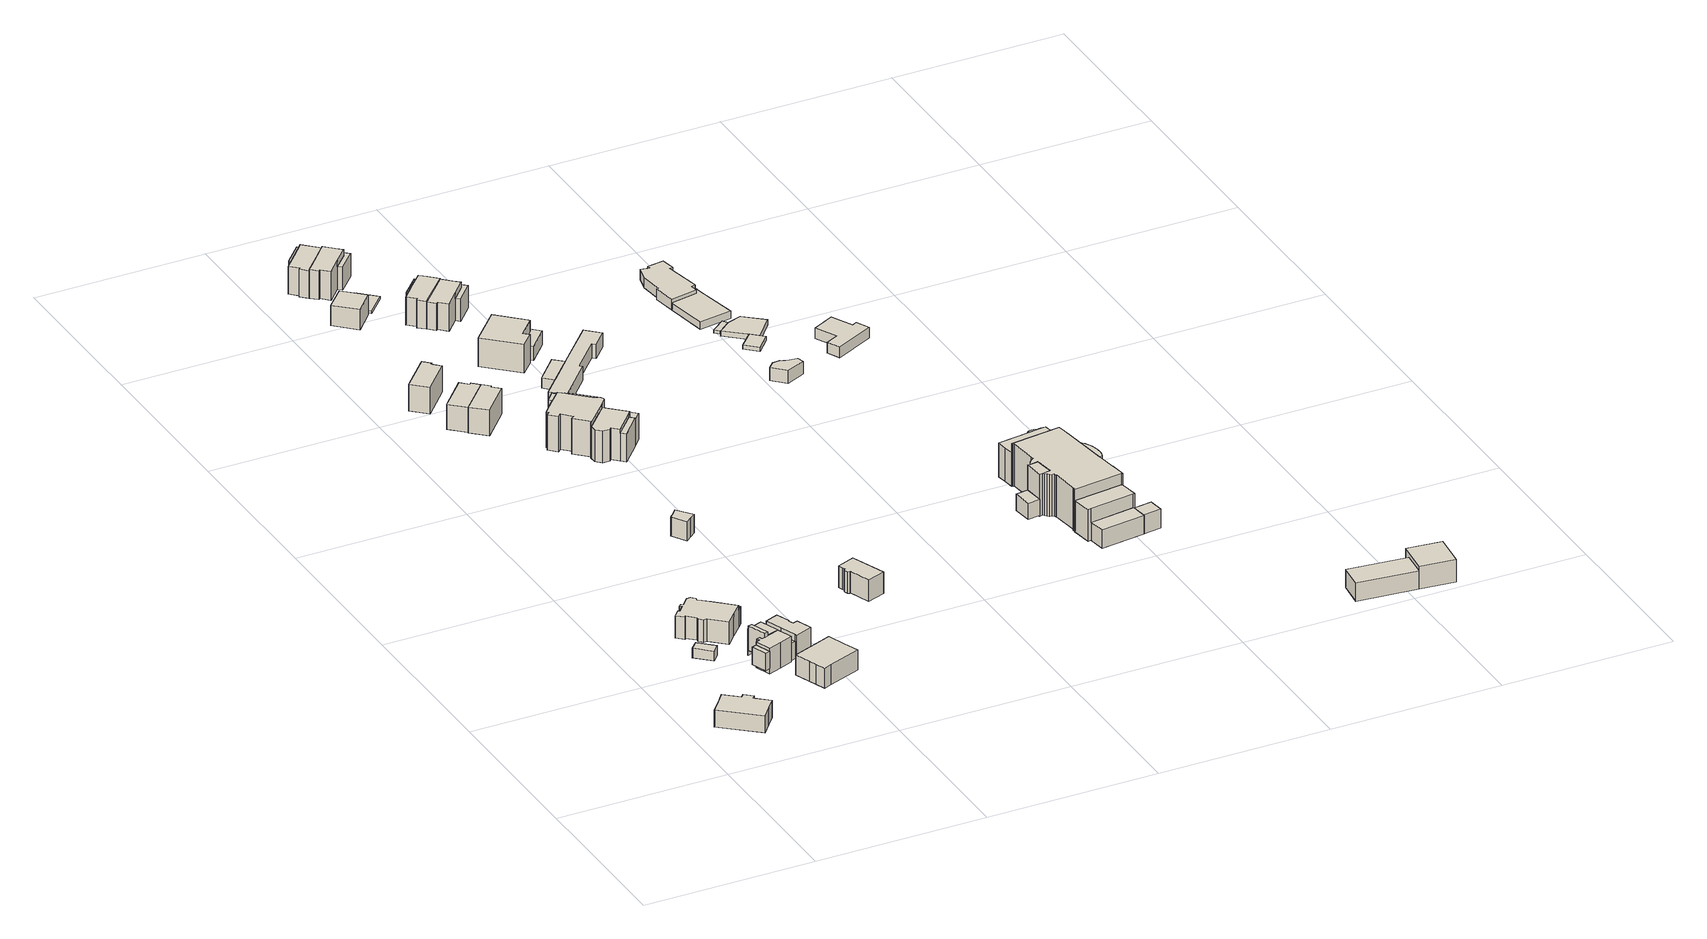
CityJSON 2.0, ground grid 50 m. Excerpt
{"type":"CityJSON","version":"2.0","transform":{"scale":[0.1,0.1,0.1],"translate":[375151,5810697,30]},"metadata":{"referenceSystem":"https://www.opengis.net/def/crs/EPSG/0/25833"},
"CityObjects":{
"building1":{"type":"Building","attributes":{"Gemeindeschluessel":"11000006","BezugspunktDach":"2200","function":"31001_1010","measuredHeight":7.02,"storeysAboveGround":1},"address":[{"country":"Germany","locality":"Berlin","thoroughfareNumber":"56A","thoroughfareName":"Zum Heckeshorn"}],"geometry":[{"type":"Solid","lod":"1","boundaries":[[[[0,1,2,3,4,5,6,7,8,9]],[[10,11,12,13,14,15,16,17,18,19]],[[10,19,9,8]],[[11,10,8,7]],[[12,11,7,6]],[[13,12,6,5]],[[14,13,5,4]],[[15,14,4,3]],[[16,15,3,2]],[[17,16,2,1]],[[18,17,1,0]],[[19,18,0,9]]]]}]},
"building2":{"type":"Building","attributes":{"Gemeindeschluessel":"11000006","BezugspunktDach":"2200","function":"31001_2463","measuredHeight":2.93,"storeysAboveGround":1},"address":[{"country":"Germany","locality":"Berlin","thoroughfareNumber":"58 (1)","thoroughfareName":"Zum Heckeshorn"}],"geometry":[{"type":"Solid","lod":"1","boundaries":[[[[20,21,22,23]],[[24,25,26,27]],[[24,27,23,22]],[[25,24,22,21]],[[26,25,21,20]],[[27,26,20,23]]]]}]},
"building3":{"type":"Building","attributes":{"Gemeindeschluessel":"11000006","BezugspunktDach":"2200","function":"51009_1610","measuredHeight":5.24,"storeysAboveGround":0},"address":[{"country":"Germany","locality":"Berlin"}],"geometry":[{"type":"Solid","lod":"1","boundaries":[[[[28,29,30,31]],[[32,33,34,35]],[[32,35,31,30]],[[33,32,30,29]],[[34,33,29,28]],[[35,34,28,31]]]]}]},
"building4":{"type":"Building","attributes":{"Gemeindeschluessel":"11000006","function":"31001_1010"},"address":[{"country":"Germany","locality":"Berlin","thoroughfareNumber":"57B, 57C","thoroughfareName":"Am Großen Wannsee"}],"children":["building4-1","building4-2"]},
"building4-1":{"type":"BuildingPart","attributes":{"BezugspunktDach":"2200","measuredHeight":9.09,"storeysAboveGround":2},"parents":["building4"],"geometry":[{"type":"MultiSurface","lod":"1","boundaries":[[[36,37,38,39,40,41,42,43,44,45,46,47,48,49,50,51,52,53,54,55,56,57,58]],[[59,60,61,62,63,64,65,66,67,68,69,70,71,72,73,74,75,76,77,78,79,80,81]],[[59,81,58,57]],[[60,59,57,56]],[[61,60,56,55]],[[62,61,55,54]],[[63,62,54,53]],[[64,63,53,52]],[[65,64,52,51]],[[66,65,51,50]],[[67,66,50,49]],[[68,67,49,48]],[[69,68,48,47]],[[70,69,47,46]],[[82,83,46,45]],[[72,71,45,44]],[[73,72,44,43]],[[74,73,43,42]],[[75,74,42,41]],[[76,75,41,40]],[[77,76,40,39]],[[78,77,39,38]],[[79,78,38,37]],[[80,79,37,36]],[[81,80,36,58]],[[71,70,83,82]]]}]},
"building4-2":{"type":"BuildingPart","attributes":{"BezugspunktDach":"2200","measuredHeight":5.31,"storeysAboveGround":2},"parents":["building4"],"geometry":[{"type":"Solid","lod":"1","boundaries":[[[[82,84,85,86,87,83]],[[88,89,90,91,71,70]],[[88,70,83,87]],[[89,88,87,86]],[[90,89,86,85]],[[91,90,85,84]],[[71,91,84,82]],[[70,71,82,83]]]]}]},
"building5":{"type":"Building","attributes":{"Gemeindeschluessel":"11000006","BezugspunktDach":"2200","function":"51009_1610","measuredHeight":7.3,"storeysAboveGround":0},"address":[{"country":"Germany","locality":"Berlin"}],"geometry":[{"type":"Solid","lod":"1","boundaries":[[[[92,93,94,95]],[[96,97,98,99]],[[96,99,95,94]],[[97,96,94,93]],[[98,97,93,92]],[[99,98,92,95]]]]}]},
"building6":{"type":"Building","attributes":{"Gemeindeschluessel":"11000006","function":"31001_1010"},"address":[{"country":"Germany","locality":"Berlin","thoroughfareNumber":"57A","thoroughfareName":"Am Großen Wannsee"}],"children":["building6-1","building6-2","building6-3","building6-4"]},
"building6-1":{"type":"BuildingPart","attributes":{"BezugspunktDach":"2200","measuredHeight":9.24,"storeysAboveGround":2},"parents":["building6"],"geometry":[{"type":"MultiSurface","lod":"1","boundaries":[[[100,101,102,103,104,105,106,107,108,109,110]],[[111,112,113,114,115,116,117,118,119,120,121]],[[111,121,110,109]],[[112,111,109,108]],[[113,112,108,107]],[[114,113,107,106]],[[115,114,106,105]],[[116,115,105,104]],[[117,116,104,103]],[[118,117,103,102]],[[119,118,102,101]],[[122,123,119,101,100]],[[121,124,125,122,120,100,110]],[[120,119,123,122]],[[120,122,125,124]]]}]},
"building6-2":{"type":"BuildingPart","attributes":{"BezugspunktDach":"2200","measuredHeight":9.08,"storeysAboveGround":2},"parents":["building6"],"geometry":[{"type":"MultiSurface","lod":"1","boundaries":[[[126,127,128,129,130,131,132,133]],[[134,135,136,137,138,139,140,141]],[[134,141,133,132]],[[135,134,132,131]],[[136,142,143,131,130]],[[144,142,136,130,129]],[[138,145,146,137,129,128]],[[139,138,128,127]],[[140,139,127,126]],[[141,140,126,133]],[[135,143,142,136]],[[137,136,142,144]],[[137,146,145,138]]]}]},
"building6-3":{"type":"BuildingPart","attributes":{"BezugspunktDach":"2200","measuredHeight":8.37,"storeysAboveGround":2},"parents":["building6"],"geometry":[{"type":"MultiSurface","lod":"1","boundaries":[[[147,148,149,150,146,145,151,152,153,154,155,156,157]],[[158,159,160,161,162,163,138,137,164,165,166,167,168]],[[158,168,157,156]],[[159,158,156,155]],[[160,159,155,154]],[[161,160,154,153]],[[162,161,153,152]],[[163,162,152,151]],[[138,163,151,145]],[[164,169,144,146,150]],[[165,164,150,149]],[[166,165,149,148]],[[167,166,148,147]],[[168,167,147,157]],[[137,138,145,146,144]],[[137,170,144,169,164]]]}]},
"building6-4":{"type":"BuildingPart","attributes":{"BezugspunktDach":"2200","measuredHeight":5.23,"storeysAboveGround":2},"parents":["building6"],"geometry":[{"type":"MultiSurface","lod":"1","boundaries":[[[142,144,169,123,125,143]],[[124,119,164,137,136,135]],[[124,135,143,125]],[[124,120,119]],[[164,119,123,169]],[[119,120,122,123]],[[125,122,120,124]],[[164,169,144,137]],[[136,137,144,142]],[[142,143,135,136]]]}]},
"building7":{"type":"Building","attributes":{"Gemeindeschluessel":"11000006","BezugspunktDach":"2200","function":"31001_1010","measuredHeight":8.81,"storeysAboveGround":2},"address":[{"country":"Germany","locality":"Berlin","thoroughfareNumber":"57","thoroughfareName":"Am Großen Wannsee"}],"geometry":[{"type":"Solid","lod":"1","boundaries":[[[[171,172,173,174,175,176,177,178]],[[179,180,181,182,183,184,185,186]],[[179,186,178,177]],[[180,179,177,176]],[[181,180,176,175]],[[182,181,175,174]],[[183,182,174,173]],[[184,183,173,172]],[[185,184,172,171]],[[186,185,171,178]]]]}]},
"building8":{"type":"Building","attributes":{"Gemeindeschluessel":"11000006","BezugspunktDach":"2200","function":"31001_1010","measuredHeight":9.45,"storeysAboveGround":2},"address":[{"country":"Germany","locality":"Berlin","thoroughfareNumber":"64E","thoroughfareName":"Am Großen Wannsee"}],"geometry":[{"type":"Solid","lod":"1","boundaries":[[[[187,188,189,190,191,192,193]],[[194,195,196,197,198,199,200]],[[194,200,193,192]],[[195,194,192,191]],[[196,195,191,190]],[[197,196,190,189]],[[198,197,189,188]],[[199,198,188,187]],[[200,199,187,193]]]]}]},
"building9":{"type":"Building","attributes":{"Gemeindeschluessel":"11000006","BezugspunktDach":"2200","function":"31001_1010","measuredHeight":9.09,"storeysAboveGround":2},"address":[{"country":"Germany","locality":"Berlin","thoroughfareNumber":"64D","thoroughfareName":"Am Großen Wannsee"}],"geometry":[{"type":"Solid","lod":"1","boundaries":[[[[201,202,203,204,205,206,207]],[[208,209,210,211,212,213,214]],[[208,214,207,206]],[[209,208,206,205]],[[210,209,205,204]],[[211,210,204,203]],[[212,211,203,202]],[[213,212,202,201]],[[214,213,201,207]]]]}]},
"building10":{"type":"Building","attributes":{"Gemeindeschluessel":"11000006","BezugspunktDach":"2200","function":"51009_1610","measuredHeight":6.75,"storeysAboveGround":0},"address":[{"country":"Germany","locality":"Berlin"}],"geometry":[{"type":"Solid","lod":"1","boundaries":[[[[215,216,217,218,219,220]],[[221,222,223,224,225,226]],[[221,226,220,219]],[[222,221,219,218]],[[223,222,218,217]],[[224,223,217,216]],[[225,224,216,215]],[[226,225,215,220]]]]}]},
"building11":{"type":"Building","attributes":{"Gemeindeschluessel":"11000006","BezugspunktDach":"2200","function":"31001_1010","measuredHeight":9.12,"storeysAboveGround":2},"address":[{"country":"Germany","locality":"Berlin","thoroughfareNumber":"64C","thoroughfareName":"Am Großen Wannsee"}],"geometry":[{"type":"Solid","lod":"1","boundaries":[[[[227,228,229,230,231,232,233]],[[234,235,236,237,238,239,240]],[[234,240,233,232]],[[235,234,232,231]],[[236,235,231,230]],[[237,236,230,229]],[[238,237,229,228]],[[239,238,228,227]],[[240,239,227,233]]]]}]},
"building12":{"type":"Building","attributes":{"Gemeindeschluessel":"11000006","BezugspunktDach":"2200","function":"51009_1610","measuredHeight":3,"storeysAboveGround":0},"address":[{"country":"Germany","locality":"Berlin"}],"geometry":[{"type":"Solid","lod":"1","boundaries":[[[[241,242,243,244]],[[245,246,247,248]],[[245,248,244,243]],[[246,245,243,242]],[[247,246,242,241]],[[248,247,241,244]]]]}]},
"building13":{"type":"Building","attributes":{"Gemeindeschluessel":"11000006","BezugspunktDach":"2200","function":"31001_1000","measuredHeight":10.05,"storeysAboveGround":1},"address":[{"country":"Germany","locality":"Berlin","thoroughfareNumber":"60 (2)","thoroughfareName":"Am Großen Wannsee"}],"geometry":[{"type":"Solid","lod":"1","boundaries":[[[[249,250,251,252]],[[253,254,246,245]],[[253,245,252,251]],[[254,253,251,250]],[[246,254,250,249]],[[245,246,249,252]]]]}]},
"building14":{"type":"Building","attributes":{"Gemeindeschluessel":"11000006","BezugspunktDach":"2200","function":"31001_1010","measuredHeight":8.14,"storeysAboveGround":2},"address":[{"country":"Germany","locality":"Berlin","thoroughfareNumber":"58 (3)","thoroughfareName":"Am Großen Wannsee"}],"geometry":[{"type":"Solid","lod":"1","boundaries":[[[[255,256,257,258,259,260,261,262,263,264,265,266,267]],[[268,269,270,271,272,273,274,275,276,277,278,279,280]],[[268,280,267,266]],[[269,268,266,265]],[[270,269,265,264]],[[271,270,264,263]],[[272,271,263,262]],[[273,272,262,261]],[[274,273,261,260]],[[275,274,260,259]],[[276,275,259,258]],[[277,276,258,257]],[[278,277,257,256]],[[279,278,256,255]],[[280,279,255,267]]]]}]},
"building15":{"type":"Building","attributes":{"Gemeindeschluessel":"11000006","function":"31001_1120"},"address":[{"country":"Germany","locality":"Berlin","thoroughfareNumber":"60","thoroughfareName":"Am Großen Wannsee"}],"children":["building15-1","building15-2","building15-3","building15-4","building15-5","building15-6"]},
"building15-1":{"type":"BuildingPart","attributes":{"BezugspunktDach":"2200","measuredHeight":10.54,"storeysAboveGround":2},"parents":["building15"],"geometry":[{"type":"MultiSurface","lod":"1","boundaries":[[[281,282,283,284,285,286,287,288,289,290,291,292,293,294,295,296,297,298,299,300,301,302,303,304,305,306,307]],[[308,309,310,311,312,313,314,315,316,317,318,319,320,321,322,323,324,325,326,327,328,329,330,331,332,333,334]],[[308,334,307,306]],[[309,308,306,305]],[[310,309,305,304]],[[311,310,304,303]],[[312,311,303,302]],[[313,312,302,301]],[[335,336,301,300]],[[314,313,337,338]],[[315,314,300,299]],[[316,339,340,299,298]],[[317,316,298,297]],[[318,317,297,296]],[[319,318,296,295]],[[320,319,295,294]],[[321,320,294,293]],[[322,321,293,292]],[[323,322,292,291]],[[324,323,291,290]],[[325,324,290,289]],[[326,325,289,288],[341,342,343,344]],[[345,346,347,326,288,287]],[[328,327,287,286]],[[329,328,286,285]],[[330,329,285,284]],[[331,330,284,283]],[[332,331,283,282]],[[333,332,282,281]],[[334,333,281,307]],[[338,337,336,335]],[[315,340,339,316]],[[343,342,341,344]],[[327,348,346,345]],[[349,348,326,347,346]]]}]},
"building15-2":{"type":"BuildingPart","attributes":{"BezugspunktDach":"2200","measuredHeight":11.86,"storeysAboveGround":2},"parents":["building15"],"geometry":[{"type":"MultiSurface","lod":"1","boundaries":[[[350,351,352,353,354,355,347,346,345,356]],[[327,348,326,357,358,359,360,361,362,363]],[[327,363,356,345]],[[364,343,347,355]],[[357,326,342,365,366]],[[367,364,355,354]],[[358,357,365,368]],[[369,370,354,353]],[[360,359,353,352]],[[361,360,352,351]],[[362,361,351,350]],[[363,362,350,356]],[[348,327,345,346]],[[326,348,346,347]],[[366,365,342,343,364]],[[368,365,364,367]],[[359,358,370,369]]]}]},
"building15-3":{"type":"BuildingPart","attributes":{"BezugspunktDach":"2200","measuredHeight":9.05,"storeysAboveGround":2},"parents":["building15"],"geometry":[{"type":"MultiSurface","lod":"1","boundaries":[[[371,372,370,369]],[[358,373,374,359]],[[375,376,367,368,377,373,358,370,372]],[[374,373,372,371]],[[359,374,371,369]],[[358,359,369,370]],[[377,368,367,376,375]]]}]},
"building15-4":{"type":"BuildingPart","attributes":{"BezugspunktDach":"2200","measuredHeight":7.23,"storeysAboveGround":2},"parents":["building15"],"geometry":[{"type":"MultiSurface","lod":"1","boundaries":[[[339,378,379,380,381,340]],[[314,382,383,384,316,315]],[[314,315,340,381]],[[382,314,338,385]],[[383,382,380,379]],[[384,383,379,378]],[[316,384,378,339]],[[385,338,381,380]],[[315,316,339,340]]]}]},
"building15-5":{"type":"BuildingPart","attributes":{"BezugspunktDach":"2200","measuredHeight":7.89,"storeysAboveGround":2},"parents":["building15"],"geometry":[{"type":"MultiSurface","lod":"1","boundaries":[[[364,367,376,386,344,343]],[[341,387,377,368,365,342]],[[387,341,344,386]],[[377,387,386,376]],[[342,343,344,341]],[[368,377,376,367,388]],[[368,389,367,364,365]],[[342,365,390,364,343,391]]]}]},
"building15-6":{"type":"BuildingPart","attributes":{"BezugspunktDach":"2200","measuredHeight":8.88,"storeysAboveGround":2},"parents":["building15"],"geometry":[{"type":"MultiSurface","lod":"1","boundaries":[[[335,392,393,336]],[[394,385,338,337]],[[394,337,336,393]],[[385,394,393,392]],[[381,380,395,392,335]],[[396,338,385,395,380,381]],[[338,335,336,337]]]}]},
"building16":{"type":"Building","attributes":{"Gemeindeschluessel":"11000006","function":"31001_1010"},"address":[{"country":"Germany","locality":"Berlin","thoroughfareNumber":"64","thoroughfareName":"Am Großen Wannsee"}],"children":["building16-1","building16-2"]},
"building16-1":{"type":"BuildingPart","attributes":{"BezugspunktDach":"2200","measuredHeight":7.72,"storeysAboveGround":1},"parents":["building16"],"geometry":[{"type":"Solid","lod":"1","boundaries":[[[[397,398,399,400,401,402]],[[403,404,405,406,407,408]],[[403,408,402,401]],[[404,403,401,400]],[[405,409,410,404,400,399]],[[406,405,399,398]],[[407,406,398,397]],[[408,407,397,402]],[[404,410,409,405]]]]}]},
"building16-2":{"type":"BuildingPart","attributes":{"BezugspunktDach":"2200","measuredHeight":0.739,"storeysAboveGround":1},"parents":["building16"],"geometry":[{"type":"Solid","lod":"1","boundaries":[[[[409,411,412,413,414,410]],[[415,416,417,418,405,404]],[[415,404,410,414]],[[416,415,414,413]],[[417,416,413,412]],[[418,417,412,411]],[[405,418,411,409]],[[405,409,410,404]]]]}]},
"building17":{"type":"Building","attributes":{"Gemeindeschluessel":"11000006","function":"31001_1010"},"address":[{"country":"Germany","locality":"Berlin","thoroughfareNumber":"64M","thoroughfareName":"Am Großen Wannsee"}],"children":["building17-1","building17-2"]},
"building17-1":{"type":"BuildingPart","attributes":{"BezugspunktDach":"2200","measuredHeight":9.3,"storeysAboveGround":2},"parents":["building17"],"geometry":[{"type":"MultiSurface","lod":"1","boundaries":[[[419,420,421,422,423,424,425,426,427]],[[428,429,430,431,432,433,434,435,436]],[[428,436,427,426]],[[437,438,426,425]],[[429,428,429,439]],[[430,429,440,429,430,441,437,425,424]],[[431,430,424,423]],[[432,431,423,422]],[[433,432,422,421]],[[434,433,421,420]],[[435,434,420,419]],[[436,435,419,427]],[[439,429,428,438,437]],[[437,441,430,429,440]]]}]},
"building17-2":{"type":"BuildingPart","attributes":{"BezugspunktDach":"2200","measuredHeight":6.5,"storeysAboveGround":2},"parents":["building17"],"geometry":[{"type":"Solid","lod":"1","boundaries":[[[[438,437,441,442,443,444]],[[445,446,430,429,428,447]],[[445,447,444,443]],[[446,445,443,442]],[[430,446,442,441]],[[447,428,438,444]],[[429,430,441,437]],[[429,437,438,428]]]]}]},
"building18":{"type":"Building","attributes":{"Gemeindeschluessel":"11000006","function":"31001_1010"},"address":[{"country":"Germany","locality":"Berlin","thoroughfareNumber":"64N","thoroughfareName":"Am Großen Wannsee"}],"children":["building18-1","building18-2"]},
"building18-1":{"type":"BuildingPart","attributes":{"BezugspunktDach":"2200","measuredHeight":10.63,"storeysAboveGround":2},"parents":["building18"],"geometry":[{"type":"MultiSurface","lod":"1","boundaries":[[[448,449,450,451,452,453,454,455,456]],[[457,431,458,459,460,461,462,463,433]],[[457,433,456,455]],[[431,457,455,454]],[[458,431,454,453]],[[459,458,459,464,465,453,452]],[[466,464,452,451]],[[461,460,451,450]],[[462,461,450,449]],[[463,462,449,448]],[[433,463,448,456]],[[465,464,459,458]],[[460,459,464,466]]]}]},
"building18-2":{"type":"BuildingPart","attributes":{"BezugspunktDach":"2200","measuredHeight":6.87,"storeysAboveGround":2},"parents":["building18"],"geometry":[{"type":"Solid","lod":"1","boundaries":[[[[467,468,469,465,464,466]],[[459,458,470,471,472,460]],[[470,458,465,469]],[[471,470,469,468]],[[472,471,468,467]],[[460,472,467,466]],[[459,460,466,464]],[[458,459,464,465]]]]}]},
"building19":{"type":"Building","attributes":{"Gemeindeschluessel":"11000006","function":"31001_1010"},"address":[{"country":"Germany","locality":"Berlin","thoroughfareNumber":"64A","thoroughfareName":"Am Großen Wannsee"}],"children":["building19-1","building19-2"]},
"building19-1":{"type":"BuildingPart","attributes":{"BezugspunktDach":"2200","measuredHeight":9.41,"storeysAboveGround":2},"parents":["building19"],"geometry":[{"type":"MultiSurface","lod":"1","boundaries":[[[473,474,475,476,477,478,479,480,481]],[[482,483,484,485,486,487,488,489,490]],[[482,490,481,480]],[[491,492,480,479]],[[484,483,479,478],[483,484,493,491]],[[485,484,478,477]],[[486,485,477,476]],[[487,486,476,475]],[[488,487,475,474]],[[489,488,474,473]],[[490,489,473,481]],[[483,482,492,491]],[[493,484,483,491]]]}]},
"building19-2":{"type":"BuildingPart","attributes":{"BezugspunktDach":"2200","measuredHeight":6.28,"storeysAboveGround":2},"parents":["building19"],"geometry":[{"type":"MultiSurface","lod":"1","boundaries":[[[492,491,493,494,495,496]],[[497,498,484,483,482,499]],[[497,499,496,495]],[[498,497,495,494]],[[484,498,494,493]],[[499,482,492,496]],[[484,500,493,491,483]],[[482,483,491,492]]]}]},
"building20":{"type":"Building","attributes":{"Gemeindeschluessel":"11000006","BezugspunktDach":"2200","function":"31001_1010","measuredHeight":8.6,"storeysAboveGround":2},"address":[{"country":"Germany","locality":"Berlin","thoroughfareNumber":"62","thoroughfareName":"Am Großen Wannsee"}],"geometry":[{"type":"Solid","lod":"1","boundaries":[[[[501,502,503,504,505,506,507]],[[508,509,510,511,512,513,514]],[[508,514,507,506]],[[509,508,506,505]],[[510,509,505,504]],[[511,510,504,503]],[[512,511,503,502]],[[513,512,502,501]],[[514,513,501,507]]]]}]},
"building21":{"type":"Building","attributes":{"Gemeindeschluessel":"11000006","BezugspunktDach":"2200","function":"31001_2463","measuredHeight":3.05,"storeysAboveGround":1},"address":[{"country":"Germany","locality":"Berlin","thoroughfareNumber":"62 (1)","thoroughfareName":"Am Großen Wannsee"}],"geometry":[{"type":"Solid","lod":"1","boundaries":[[[[515,516,517,518]],[[519,520,521,522]],[[519,522,518,517]],[[520,519,517,516]],[[521,520,516,515]],[[522,521,515,518]]]]}]},
"building22":{"type":"Building","attributes":{"Gemeindeschluessel":"11000006","function":"31001_1010"},"address":[{"country":"Germany","locality":"Berlin","thoroughfareNumber":"64B","thoroughfareName":"Am Großen Wannsee"}],"children":["building22-1","building22-2"]},
"building22-1":{"type":"BuildingPart","attributes":{"BezugspunktDach":"2200","measuredHeight":9.38,"storeysAboveGround":2},"parents":["building22"],"geometry":[{"type":"MultiSurface","lod":"1","boundaries":[[[523,524,525,526,527,528,529,530,531]],[[486,485,532,533,534,535,536,537,487]],[[486,487,531,530]],[[485,486,530,529]],[[532,485,529,528]],[[538,539,528,527]],[[540,538,541,527,526]],[[535,534,526,525]],[[536,535,525,524]],[[537,536,524,523]],[[487,537,523,531]],[[542,533,532,539,538]],[[543,534,533,541,538,540]]]}]},
"building22-2":{"type":"BuildingPart","attributes":{"BezugspunktDach":"2200","measuredHeight":6.61,"storeysAboveGround":2},"parents":["building22"],"geometry":[{"type":"MultiSurface","lod":"1","boundaries":[[[544,545,546,539,538,540]],[[547,548,549,550,551,552]],[[547,552,534,533]],[[548,547,533,532]],[[549,548,539,546]],[[550,549,546,545]],[[551,550,545,544]],[[552,551,544,540]],[[533,534,540,538]],[[532,533,538,539]]]}]},
"building23":{"type":"Building","attributes":{"Gemeindeschluessel":"11000006","BezugspunktDach":"2200","function":"51009_1610","measuredHeight":4.18,"storeysAboveGround":0},"address":[{"country":"Germany","locality":"Berlin"}],"geometry":[{"type":"Solid","lod":"1","boundaries":[[[[553,554,555,556,557,558,559]],[[560,561,562,563,564,565,566]],[[560,566,559,558]],[[561,560,558,557]],[[562,561,557,556]],[[563,562,556,555]],[[564,563,555,554]],[[565,564,554,553]],[[566,565,553,559]]]]}]},
"building24":{"type":"Building","attributes":{"Gemeindeschluessel":"11000006","BezugspunktDach":"2200","function":"31001_1010","measuredHeight":4.17,"storeysAboveGround":1},"address":[{"country":"Germany","locality":"Berlin","thoroughfareNumber":"60 (1)","thoroughfareName":"Am Großen Wannsee"}],"geometry":[{"type":"Solid","lod":"1","boundaries":[[[[567,568,569,570,571,572,573,574,575,576]],[[577,578,579,580,581,582,583,584,585,586]],[[577,586,576,575]],[[578,577,575,574]],[[579,578,574,573]],[[580,579,573,572]],[[581,580,572,571]],[[582,581,571,570]],[[583,582,570,569]],[[584,583,569,568]],[[585,584,568,567]],[[586,585,567,576]]]]}]},
"building25":{"type":"Building","attributes":{"Gemeindeschluessel":"11000006","BezugspunktDach":"2200","function":"51009_1610","measuredHeight":4.88,"storeysAboveGround":0},"address":[{"country":"Germany","locality":"Berlin"}],"geometry":[{"type":"Solid","lod":"1","boundaries":[[[[587,588,589,590]],[[591,592,593,594]],[[591,594,590,589]],[[592,591,589,588]],[[593,592,588,587]],[[594,593,587,590]]]]}]},
"building26":{"type":"Building","attributes":{"Gemeindeschluessel":"11000006","BezugspunktDach":"2200","function":"31001_2055","measuredHeight":3.88,"storeysAboveGround":1},"address":[{"country":"Germany","locality":"Berlin","thoroughfareNumber":"58A (2)","thoroughfareName":"Am Großen Wannsee"}],"geometry":[{"type":"Solid","lod":"1","boundaries":[[[[595,596,597,598,599,600,601,602,603,604,605]],[[606,607,608,609,610,611,612,613,614,615,616]],[[606,616,605,604]],[[607,606,604,603]],[[608,607,603,602]],[[609,608,602,601]],[[610,609,601,600]],[[611,610,600,599]],[[612,611,599,598]],[[613,612,598,597]],[[614,613,597,596]],[[615,614,596,595]],[[616,615,595,605]]]]}]},
"building27":{"type":"Building","attributes":{"name":"Flensburger Löwe","Gemeindeschluessel":"11000006","BezugspunktDach":"2200","function":"51009_1750","measuredHeight":1.18,"storeysAboveGround":0},"address":[{"country":"Germany","locality":"Berlin"}],"geometry":[{"type":"Solid","lod":"1","boundaries":[[[[617,618,619,620]],[[621,622,623,624]],[[621,624,620,619]],[[622,621,619,618]],[[623,622,618,617]],[[624,623,617,620]]]]}]},
"building28":{"type":"Building","attributes":{"name":"Gedenkstätte Haus der Wannsee-Konferenz","Gemeindeschluessel":"11000006","function":"31001_3030"},"address":[{"country":"Germany","locality":"Berlin","thoroughfareNumber":"58","thoroughfareName":"Am Großen Wannsee"}],"children":["building28-1","building28-2","building28-3","building28-4","building28-5","building28-6","building28-7"]},
"building28-1":{"type":"BuildingPart","attributes":{"BezugspunktDach":"2200","measuredHeight":12.56,"storeysAboveGround":3},"parents":["building28"],"geometry":[{"type":"MultiSurface","lod":"1","boundaries":[[[625,626,627,628,629,630,631,632,633,634,635,636,637,638,639,640,641,642,643,644,645,646,647,648,649,650,651,652,653,654,655,656,657]],[[658,659,660,661,662,663,664,665,666,667,668,669,670,671,672,673,674,675,676,677,678,679,680,681,682,683,684,685,686,687,688,689,690]],[[658,690,657,656]],[[659,658,656,655]],[[660,659,655,654]],[[661,660,654,653]],[[662,661,653,652]],[[663,662,652,651]],[[664,663,651,650]],[[665,664,650,649]],[[666,665,649,648]],[[667,691,692,693,648,647]],[[668,667,647,646]],[[669,668,646,645]],[[670,669,645,644]],[[673,672,642,641]],[[674,673,641,640]],[[675,674,640,639]],[[676,675,639,638]],[[694,695,696,638,637]],[[678,677,637,636]],[[679,678,636,635]],[[680,679,635,634]],[[681,680,634,633]],[[682,681,633,632]],[[683,682,632,631]],[[684,683,631,630]],[[685,684,630,629]],[[686,685,629,628]],[[687,686,628,627]],[[666,693,692,691,667]],[[671,670,644,643]],[[672,671,643,642,697]],[[677,676,698,696,695,694]],[[688,687,627,626]],[[689,688,626,625]],[[699,690,689,625,657]]]}]},
"building28-2":{"type":"BuildingPart","attributes":{"BezugspunktDach":"2200","measuredHeight":12.56,"storeysAboveGround":3},"parents":["building28"],"geometry":[{"type":"MultiSurface","lod":"1","boundaries":[[[700,627,626,625,657,701]],[[690,689,688,687,702,703]],[[690,703,701,657]],[[702,687,627,700]],[[703,702,700,701]],[[704,689,690,657,625]],[[688,689,625,626]],[[687,688,626,627]]]}]},
"building28-3":{"type":"BuildingPart","attributes":{"BezugspunktDach":"2200","measuredHeight":10.48,"storeysAboveGround":3},"parents":["building28"],"geometry":[{"type":"MultiSurface","lod":"1","boundaries":[[[705,692,691,706,707,708,709]],[[710,711,712,713,714,715,716]],[[710,716,709,708]],[[717,718,719,708,707]],[[712,711,707,706]],[[713,712,706,691]],[[714,713,691,667,666]],[[715,714,692,705]],[[716,715,705,709]],[[711,710,719,718,717]],[[666,667,691,692,720]]]}]},
"building28-4":{"type":"BuildingPart","attributes":{"BezugspunktDach":"2200","measuredHeight":12.56,"storeysAboveGround":3},"parents":["building28"],"geometry":[{"type":"MultiSurface","lod":"1","boundaries":[[[643,642,721,722,723,724,725,726,727,728,729,730,644]],[[731,732,733,734,735,736,737,738,739,740,672,671,670]],[[731,670,644,730]],[[732,731,730,729]],[[733,732,729,728]],[[734,733,728,727]],[[735,734,727,726]],[[736,735,726,725]],[[737,736,725,724]],[[738,737,724,723]],[[739,738,723,722]],[[740,739,722,721]],[[672,740,721,642]],[[671,672,642,643,741]],[[670,671,643,644]]]}]},
"building28-5":{"type":"BuildingPart","attributes":{"BezugspunktDach":"2200","measuredHeight":9.55,"storeysAboveGround":3},"parents":["building28"],"geometry":[{"type":"MultiSurface","lod":"1","boundaries":[[[742,743,744,745,696,695]],[[746,747,748,749,750,751]],[[746,751,677,676,752]],[[747,746,696,745]],[[748,747,745,744]],[[753,754,744,743]],[[750,749,743,742]],[[751,750,742,695]],[[752,676,677,695,696]],[[749,748,754,753]]]}]},
"building28-6":{"type":"BuildingPart","attributes":{"BezugspunktDach":"2200","measuredHeight":9.51,"storeysAboveGround":3},"parents":["building28"],"geometry":[{"type":"Solid","lod":"1","boundaries":[[[[718,755,756,757,758,759,760,761,762,763,764,719]],[[765,766,767,768,769,770,771,772,773,774,711,710]],[[765,710,719,764]],[[766,765,764,763]],[[767,766,763,762]],[[768,767,762,761]],[[769,768,761,760]],[[770,769,760,759]],[[771,770,759,758]],[[772,771,758,757]],[[773,772,757,756]],[[774,773,756,755]],[[711,774,755,718]],[[710,711,718,719]]]]}]},
"building28-7":{"type":"BuildingPart","attributes":{"BezugspunktDach":"2200","measuredHeight":5.55,"storeysAboveGround":3},"parents":["building28"],"geometry":[{"type":"MultiSurface","lod":"1","boundaries":[[[775,776,777,778,754,753]],[[779,780,781,782,783,784]],[[779,784,749,748,754]],[[780,779,754,778]],[[781,780,778,777]],[[782,781,777,776]],[[783,782,776,775]],[[784,783,775,753]],[[753,754,748,749]]]}]},
"building29":{"type":"Building","attributes":{"Gemeindeschluessel":"11000006","BezugspunktDach":"2200","function":"31001_2010","measuredHeight":0.976,"storeysAboveGround":1},"address":[{"country":"Germany","locality":"Berlin","thoroughfareNumber":"58B (1)","thoroughfareName":"Am Großen Wannsee"}],"geometry":[{"type":"Solid","lod":"1","boundaries":[[[[785,786,787,788,789]],[[790,791,792,793,794]],[[790,794,789,788]],[[791,790,788,787]],[[792,791,787,786]],[[793,792,786,785]],[[794,793,785,789]]]]}]},
"building30":{"type":"Building","attributes":{"Gemeindeschluessel":"11000006","BezugspunktDach":"2200","function":"51009_1610","measuredHeight":4.45,"storeysAboveGround":0},"address":[{"country":"Germany","locality":"Berlin"}],"geometry":[{"type":"Solid","lod":"1","boundaries":[[[[795,796,797,798,799,800,801]],[[802,803,804,805,806,807,808]],[[802,808,801,800]],[[803,802,800,799]],[[804,803,799,798]],[[805,804,798,797]],[[806,805,797,796]],[[807,806,796,795]],[[808,807,795,801]]]]}]},
"building31":{"type":"Building","attributes":{"Gemeindeschluessel":"11000006","BezugspunktDach":"2200","function":"31001_2010","measuredHeight":1.66,"storeysAboveGround":1},"address":[{"country":"Germany","locality":"Berlin","thoroughfareNumber":"58A (1)","thoroughfareName":"Am Großen Wannsee"}],"geometry":[{"type":"Solid","lod":"1","boundaries":[[[[809,810,811,787,786]],[[812,813,814,815,816]],[[812,816,786,787]],[[813,812,787,811]],[[814,813,811,810]],[[815,814,810,809]],[[816,815,809,786]]]]}]},
"building32":{"type":"Building","attributes":{"Gemeindeschluessel":"11000006","BezugspunktDach":"2200","function":"31001_2081","measuredHeight":3.13,"storeysAboveGround":1},"address":[{"country":"Germany","locality":"Berlin","thoroughfareNumber":"58B","thoroughfareName":"Am Großen Wannsee"}],"geometry":[{"type":"Solid","lod":"1","boundaries":[[[[817,818,819,820,821,822,823,824,825,826,827,828,829]],[[830,831,832,833,834,835,804,803,802,808,836,837,838]],[[830,838,829,828]],[[831,830,828,827]],[[832,831,827,826]],[[833,832,826,825]],[[834,833,825,824]],[[835,834,824,823]],[[804,835,823,822]],[[803,804,822,821]],[[802,803,821,820]],[[808,802,820,819]],[[836,808,819,818]],[[837,836,818,817]],[[838,837,817,829]]]]}]},
"building33":{"type":"Building","attributes":{"Gemeindeschluessel":"11000006","BezugspunktDach":"2200","function":"51009_1610","measuredHeight":5.74,"storeysAboveGround":0},"address":[{"country":"Germany","locality":"Berlin"}],"geometry":[{"type":"Solid","lod":"1","boundaries":[[[[777,839,840,778]],[[841,842,843,844]],[[841,844,778,840]],[[842,841,840,839]],[[843,842,839,777]],[[844,843,777,778]]]]}]},
"building34":{"type":"Building","attributes":{"Gemeindeschluessel":"11000006","BezugspunktDach":"2200","function":"31001_2081","measuredHeight":3.18,"storeysAboveGround":1},"address":[{"country":"Germany","locality":"Berlin","thoroughfareNumber":"58A","thoroughfareName":"Am Großen Wannsee"}],"geometry":[{"type":"Solid","lod":"1","boundaries":[[[[845,846,847,848,849,850,851,852]],[[853,854,855,856,857,858,859,860]],[[853,860,852,851]],[[854,853,851,850]],[[855,854,850,849]],[[856,855,849,848]],[[857,856,848,847]],[[858,857,847,846]],[[859,858,846,845]],[[860,859,845,852]]]]}]},
"building35":{"type":"Building","attributes":{"Gemeindeschluessel":"11000006","function":"31001_3210"},"address":[{"country":"Germany","locality":"Berlin","thoroughfareNumber":"56","thoroughfareName":"Am Großen Wannsee"}],"children":["building35-1","building35-2"]},
"building35-1":{"type":"BuildingPart","attributes":{"BezugspunktDach":"2200","measuredHeight":8.91,"storeysAboveGround":1},"parents":["building35"],"geometry":[{"type":"Solid","lod":"1","boundaries":[[[[861,862,863,864]],[[865,866,867,868]],[[865,868,864,863],[869,870,871,868]],[[866,865,863,862]],[[867,866,862,861]],[[868,867,861,864]],[[870,869,868,871]]]]}]},
"building35-2":{"type":"BuildingPart","attributes":{"BezugspunktDach":"2200","measuredHeight":6.3,"storeysAboveGround":1},"parents":["building35"],"geometry":[{"type":"Solid","lod":"1","boundaries":[[[[871,870,872,873]],[[874,869,868,875]],[[874,875,873,872]],[[869,874,872,870]],[[875,868,871,873]],[[868,869,870,871]]]]}]}
},
"vertices":[
[110,3,151],[136,34,151],[162,66,151],[123,98,151],[131,108,151],[108,127,151],[100,117,151],[58,152,151],[32,120,151],[6,89,151],[32,120,100],[58,152,100],[100,117,100],[108,127,100],[131,108,100],[123,98,100],[162,66,100],[136,34,100],[110,3,100],[6,89,100],
[160,394,128],[180,416,128],[137,455,128],[117,434,128],[137,455,99],[180,416,99],[160,394,99],[117,434,99],
[261,296,145],[275,302,145],[258,347,145],[244,342,145],[258,347,93],[275,302,93],[261,296,93],[244,342,93],
[140,574,146],[158,557,146],[161,561,146],[184,540,146],[184,532,146],[195,522,146],[204,523,146],[249,482,146],[279,515,146],[309,548,146],[255,597,146],[226,623,146],[226,631,146],[215,641,146],[206,640,146],[205,641,146],[183,616,146],[177,621,146],[170,614,146],[176,609,146],[160,591,146],[156,595,146],[138,575,146],[156,595,79],[160,591,79],[176,609,79],[170,614,79],[177,621,79],[183,616,79],[205,641,79],[206,640,79],[215,641,79],[226,631,79],[226,623,79],[255,597,79],[309,548,79],[279,515,79],[249,482,79],[204,523,79],[195,522,79],[184,532,79],[184,540,79],[161,561,79],[158,557,79],[140,574,79],[138,575,79],[309,548,132],[255,597,132],
[322,562,132],[319,565,132],[297,585,132],[268,612,132],[268,612,79],[297,585,79],[319,565,79],[322,562,79],
[290,359,165],[301,364,165],[281,417,165],[269,413,165],[281,417,92],[301,364,92],[290,359,92],[269,413,92],
[353,389,149],[370,343,149],[372,338,149],[423,358,149],[406,403,149],[392,398,149],[390,403,149],[386,415,149],[388,416,149],[373,454,149],[334,439,149],[373,454,77],[388,416,77],[386,415,77],[390,403,77],[392,398,77],[406,403,77],[423,358,77],[372,338,77],[370,343,77],[353,389,77],[334,439,77],[353,389,129],[370,343,129],[337,431,77],[337,431,129],
[269,413,155],[281,417,155],[301,364,155],[336,377,155],[322,415,155],[318,424,155],[315,432,155],[269,415,155],[315,432,77],[318,424,77],[322,415,77],[336,377,77],[301,364,77],[281,417,77],[269,413,77],[269,415,77],[322,415,129],[318,424,129],[336,377,129],[301,364,154],[336,377,154],
[275,302,154],[314,316,154],[353,331,154],[352,336,154],[297,362,154],[290,359,154],[280,356,154],[277,364,154],[267,361,154],[271,352,154],[258,347,154],[271,352,77],[267,361,77],[277,364,77],[280,356,77],[290,359,77],[297,362,77],[352,336,77],[353,331,77],[314,316,77],[275,302,77],[258,347,77],[352,336,129],[336,377,109],
[343,205,147],[351,185,147],[361,157,147],[385,166,147],[481,202,147],[463,250,147],[445,298,147],[325,252,147],[445,298,87],[463,250,87],[481,202,87],[385,166,87],[361,157,87],[351,185,87],[343,205,87],[325,252,87],
[92,1891,158],[171,1976,158],[149,1997,158],[153,2001,158],[133,2020,158],[128,2015,158],[49,1930,158],[128,2015,79],[133,2020,79],[153,2001,79],[149,1997,79],[171,1976,79],[92,1891,79],[49,1930,79],
[135,1758,156],[215,1844,156],[218,1848,156],[198,1867,156],[194,1862,156],[172,1883,156],[93,1798,156],[172,1883,81],[194,1862,81],[198,1867,81],[218,1848,81],[215,1844,81],[135,1758,81],[93,1798,81],
[398,1018,128],[415,1032,128],[432,1046,128],[398,1089,128],[385,1074,128],[372,1060,128],[385,1074,71],[398,1089,71],[432,1046,71],[415,1032,71],[398,1018,71],[372,1060,71],
[178,1719,157],[257,1804,157],[235,1825,157],[239,1829,157],[218,1848,157],[215,1844,157],[135,1758,157],[215,1844,80],[218,1848,80],[239,1829,80],[235,1825,80],[257,1804,80],[178,1719,80],[135,1758,80],
[318,1640,110],[329,1651,110],[319,1661,110],[308,1650,110],[319,1661,80],[329,1651,80],[318,1640,80],[308,1650,80],
[329,1651,180],[355,1679,180],[344,1689,180],[319,1661,180],[344,1689,80],[355,1679,80],
[647,616,134],[650,608,134],[648,608,134],[646,602,134],[650,592,134],[655,590,134],[657,591,134],[679,530,134],[732,549,134],[699,635,134],[694,650,134],[668,640,134],[642,630,134],[668,640,69],[694,650,69],[699,635,69],[732,549,69],[679,530,69],[657,591,69],[655,590,69],[650,592,69],[646,602,69],[648,608,69],[650,608,69],[647,616,69],[642,630,69],
[302,1565,185],[311,1575,185],[337,1550,185],[327,1541,185],[366,1504,185],[362,1500,185],[362,1498,185],[432,1573,185],[447,1590,185],[447,1593,185],[447,1597,185],[445,1601,185],[443,1604,185],[440,1607,185],[436,1608,185],[433,1609,185],[429,1609,185],[428,1611,185],[373,1662,185],[373,1663,185],[364,1671,185],[355,1679,185],[329,1651,185],[318,1640,185],[283,1601,185],[288,1596,185],[279,1587,185],[288,1596,79],[283,1601,79],[318,1640,79],[329,1651,79],[355,1679,79],[364,1671,79],[373,1663,79],[373,1662,79],[428,1611,79],[429,1609,79],[433,1609,79],[436,1608,79],[440,1607,79],[443,1604,79],[445,1601,79],[447,1597,79],[447,1593,79],[447,1590,79],[432,1573,79],[362,1498,79],[362,1500,79],[366,1504,79],[327,1541,79],[337,1550,79],[311,1575,79],[302,1565,79],[279,1587,79],[373,1663,168],[364,1671,168],[364,1671,80],[373,1663,80],[428,1611,151],[373,1662,151],[447,1590,80],[432,1573,80],[432,1573,159],[447,1590,159],[362,1498,174],[367,1503,174],[432,1573,174],[367,1503,79],[367,1503,142],
[378,1464,174],[400,1464,174],[404,1469,174],[422,1451,174],[479,1513,174],[487,1522,174],[362,1479,174],[487,1522,79],[479,1513,79],[422,1451,79],[404,1469,79],[400,1464,79],[378,1464,79],[362,1479,79],[487,1522,159],[487,1522,80],[487,1522,116],[479,1513,159],[479,1513,80],[422,1451,164],[479,1513,164],
[435,1439,164],[492,1501,164],[492,1501,79],[435,1439,79],[492,1501,129],[492,1501,159],[492,1501,80],
[470,1656,151],[415,1708,151],[394,1685,151],[373,1663,151],[394,1685,79],[415,1708,79],[470,1656,79],[394,1685,80],
[515,1526,159],[515,1526,80],[479,1513,118],[479,1513,137],[487,1522,143],[432,1573,135],
[394,1685,168],[384,1694,168],[384,1694,80],[394,1685,102],[373,1663,123],
[132,2372,131],[185,2430,131],[158,2455,131],[143,2469,131],[128,2483,131],[74,2426,131],[128,2483,70],[143,2469,70],[158,2455,70],[185,2430,70],[132,2372,70],[74,2426,70],[158,2455,77],[143,2469,77],
[166,2463,77],[198,2434,77],[251,2491,77],[204,2534,77],[204,2534,70],[251,2491,70],[198,2434,70],[166,2463,70],
[71,2598,154],[67,2594,154],[87,2575,154],[91,2579,154],[170,2665,154],[145,2688,154],[127,2705,154],[88,2662,154],[48,2619,154],[88,2662,71],[127,2705,71],[145,2688,71],[170,2665,71],[91,2579,71],[87,2575,71],[67,2594,71],[71,2598,71],[48,2619,71],[127,2705,136],[88,2662,136],[127,2705,82],[127,2705,113],[145,2688,136],
[156,2699,136],[127,2726,136],[77,2672,136],[127,2726,71],[156,2699,71],[77,2672,71],
[107,2557,158],[111,2561,158],[133,2540,158],[173,2583,158],[213,2625,158],[195,2642,158],[170,2665,158],[131,2622,158],[87,2575,158],[131,2622,71],[195,2642,71],[213,2625,71],[173,2583,71],[133,2540,71],[111,2561,71],[107,2557,71],[213,2625,140],[195,2642,140],[173,2583,140],
[184,2573,140],[234,2626,140],[205,2653,140],[205,2653,71],[234,2626,71],[184,2573,71],
[269,2314,158],[265,2309,158],[285,2291,158],[289,2295,158],[369,2380,158],[344,2404,158],[326,2420,158],[286,2378,158],[247,2335,158],[286,2378,74],[326,2420,74],[344,2404,74],[369,2380,74],[289,2295,74],[285,2291,74],[265,2309,74],[269,2314,74],[247,2335,74],[326,2420,136],[286,2378,136],[344,2404,136],
[354,2415,136],[325,2441,136],[275,2388,136],[325,2441,74],[354,2415,74],[275,2388,74],[344,2404,121],
[411,1979,157],[448,2018,157],[433,2032,157],[481,2084,157],[478,2087,157],[405,2155,157],[320,2064,157],[405,2155,71],[478,2087,71],[481,2084,71],[433,2032,71],[448,2018,71],[411,1979,71],[320,2064,71],
[440,1858,106],[507,1931,106],[479,1956,106],[413,1884,106],[479,1956,75],[507,1931,75],[440,1858,75],[413,1884,75],
[305,2272,156],[309,2276,156],[332,2255,156],[372,2298,156],[411,2341,156],[393,2357,156],[369,2380,156],[289,2295,156],[285,2291,156],[393,2357,74],[411,2341,74],[372,2298,74],[332,2255,74],[309,2276,74],[305,2272,74],[411,2341,140],[393,2357,140],[372,2298,140],[411,2341,123],[411,2341,116],[372,2298,96],
[383,2288,140],[432,2341,140],[403,2368,140],[411,2341,73],[393,2357,73],[403,2368,73],[432,2341,73],[383,2288,73],[372,2298,73],
[448,2018,123],[455,2012,123],[511,2073,123],[486,2096,123],[478,2087,123],[481,2084,123],[433,2032,123],[481,2084,81],[478,2087,81],[486,2096,81],[511,2073,81],[455,2012,81],[448,2018,81],[433,2032,81],
[432,1775,108],[534,1885,108],[527,1892,108],[607,1977,108],[615,1969,108],[658,2015,108],[619,2051,108],[507,1931,108],[440,1858,108],[395,1809,108],[440,1858,66],[507,1931,66],[619,2051,66],[658,2015,66],[615,1969,66],[607,1977,66],[527,1892,66],[534,1885,66],[432,1775,66],[395,1809,66],
[1247,734,108],[1283,738,108],[1276,795,108],[1240,790,108],[1276,795,59],[1283,738,59],[1247,734,59],[1240,790,59],
[1014,1652,90],[1070,1677,90],[1064,1697,90],[1034,1701,90],[1029,1702,90],[1025,1703,90],[1020,1705,90],[1017,1707,90],[997,1706,90],[997,1707,90],[978,1687,90],[997,1707,51],[997,1706,51],[1017,1707,51],[1020,1705,51],[1025,1703,51],[1029,1702,51],[1034,1701,51],[1064,1697,51],[1070,1677,51],[1014,1652,51],[978,1687,51],
[1012,1810,77],[1052,1854,77],[1019,1885,77],[978,1842,77],[1019,1885,65],[1052,1854,65],[1012,1810,65],[978,1842,65],
[1308,799,183],[1316,743,183],[1292,740,183],[1296,735,183],[1301,731,183],[1306,727,183],[1312,724,183],[1318,723,183],[1319,715,183],[1320,715,183],[1331,634,183],[1328,634,183],[1329,627,183],[1475,645,183],[1478,646,183],[1471,691,183],[1471,690,183],[1463,748,183],[1462,747,183],[1451,833,183],[1444,887,183],[1438,931,183],[1436,931,183],[1290,912,183],[1291,906,183],[1294,907,183],[1304,828,183],[1305,820,183],[1300,816,183],[1295,812,183],[1290,807,183],[1287,802,183],[1284,796,183],[1287,802,57],[1290,807,57],[1295,812,57],[1300,816,57],[1305,820,57],[1304,828,57],[1294,907,57],[1291,906,57],[1290,912,57],[1436,931,57],[1438,931,57],[1444,887,57],[1451,833,57],[1462,747,57],[1463,748,57],[1471,690,57],[1471,691,57],[1478,646,57],[1475,645,57],[1329,627,57],[1328,634,57],[1331,634,57],[1320,715,57],[1319,715,57],[1318,723,57],[1312,724,57],[1306,727,57],[1301,731,57],[1296,735,57],[1292,740,57],[1316,743,57],[1308,799,57],[1284,796,57],[1436,931,156],[1290,912,156],[1290,912,129],[1329,627,104],[1329,627,151],[1475,645,151],[1463,748,120],[1475,645,107],[1284,796,64],
[1283,738,183],[1276,795,183],[1283,738,57],[1276,795,57],[1308,799,64],
[1286,942,156],[1428,991,156],[1414,990,156],[1372,984,156],[1282,972,156],[1372,984,54],[1414,990,54],[1428,991,54],[1436,931,54],[1290,912,54],[1286,942,54],[1282,972,54],[1414,990,63],[1414,990,150],[1372,984,150],[1290,912,120],
[1471,749,183],[1474,758,183],[1475,768,183],[1475,778,183],[1474,788,183],[1472,798,183],[1469,808,183],[1465,817,183],[1460,826,183],[1453,833,183],[1453,833,57],[1460,826,57],[1465,817,57],[1469,808,57],[1472,798,57],[1474,788,57],[1475,778,57],[1475,768,57],[1474,758,57],[1471,749,57],[1462,747,120],
[1337,568,151],[1347,570,151],[1479,588,151],[1483,588,151],[1475,645,56],[1483,588,56],[1479,588,56],[1347,570,56],[1337,568,56],[1329,627,56],[1475,645,120],[1347,570,110],[1479,588,110],
[1412,994,150],[1408,998,150],[1404,1000,150],[1399,1002,150],[1394,1002,150],[1389,1002,150],[1384,1000,150],[1379,997,150],[1376,993,150],[1373,989,150],[1373,989,54],[1376,993,54],[1379,997,54],[1384,1000,54],[1389,1002,54],[1394,1002,54],[1399,1002,54],[1404,1000,54],[1408,998,54],[1412,994,54],
[1354,521,110],[1485,538,110],[1485,541,110],[1480,585,110],[1479,588,55],[1480,585,55],[1485,541,55],[1485,538,55],[1354,521,55],[1347,570,55],
[1000,2016,22],[1002,2017,22],[1039,2046,22],[1028,2060,22],[988,2029,22],[1028,2060,13],[1039,2046,13],[1002,2017,13],[1000,2016,13],[988,2029,13],
[970,2070,29],[1066,2085,29],[1041,2209,29],[1037,2232,29],[1024,2230,29],[1028,2207,29],[949,2192,29],[1028,2207,7],[1024,2230,7],[1037,2232,7],[1041,2209,7],[1066,2085,7],[970,2070,7],[949,2192,7],
[1083,1948,22],[1137,2013,22],[1081,2060,22],[1039,2046,6],[1081,2060,6],[1137,2013,6],[1083,1948,6],[1002,2017,6],
[944,2259,39],[938,2258,39],[949,2192,39],[1028,2207,39],[1024,2230,39],[1037,2232,39],[1016,2337,39],[1026,2339,39],[1018,2379,39],[970,2372,39],[971,2362,39],[946,2368,39],[937,2326,39],[946,2368,7],[971,2362,7],[970,2372,7],[1018,2379,7],[1026,2339,7],[1016,2337,7],[938,2258,7],[944,2259,7],[937,2326,7],
[1539,548,110],[1533,592,110],[1533,592,53],[1539,548,53],[1485,541,53],[1480,585,53],
[1229,1779,37],[1343,1836,37],[1324,1873,37],[1310,1866,37],[1279,1928,37],[1216,1896,37],[1247,1834,37],[1211,1816,37],[1247,1834,5],[1216,1896,5],[1279,1928,5],[1310,1866,5],[1324,1873,5],[1343,1836,5],[1229,1779,5],[1211,1816,5],
[2130,17,79],[2141,116,79],[2039,128,79],[2028,28,79],[2039,128,11],[2141,116,11],[2130,17,11],[2028,28,11],[2036,103,11],[2036,103,66],[2028,28,66],
[1861,122,66],[1853,47,66],[1861,122,11],[1853,47,11]
]}
